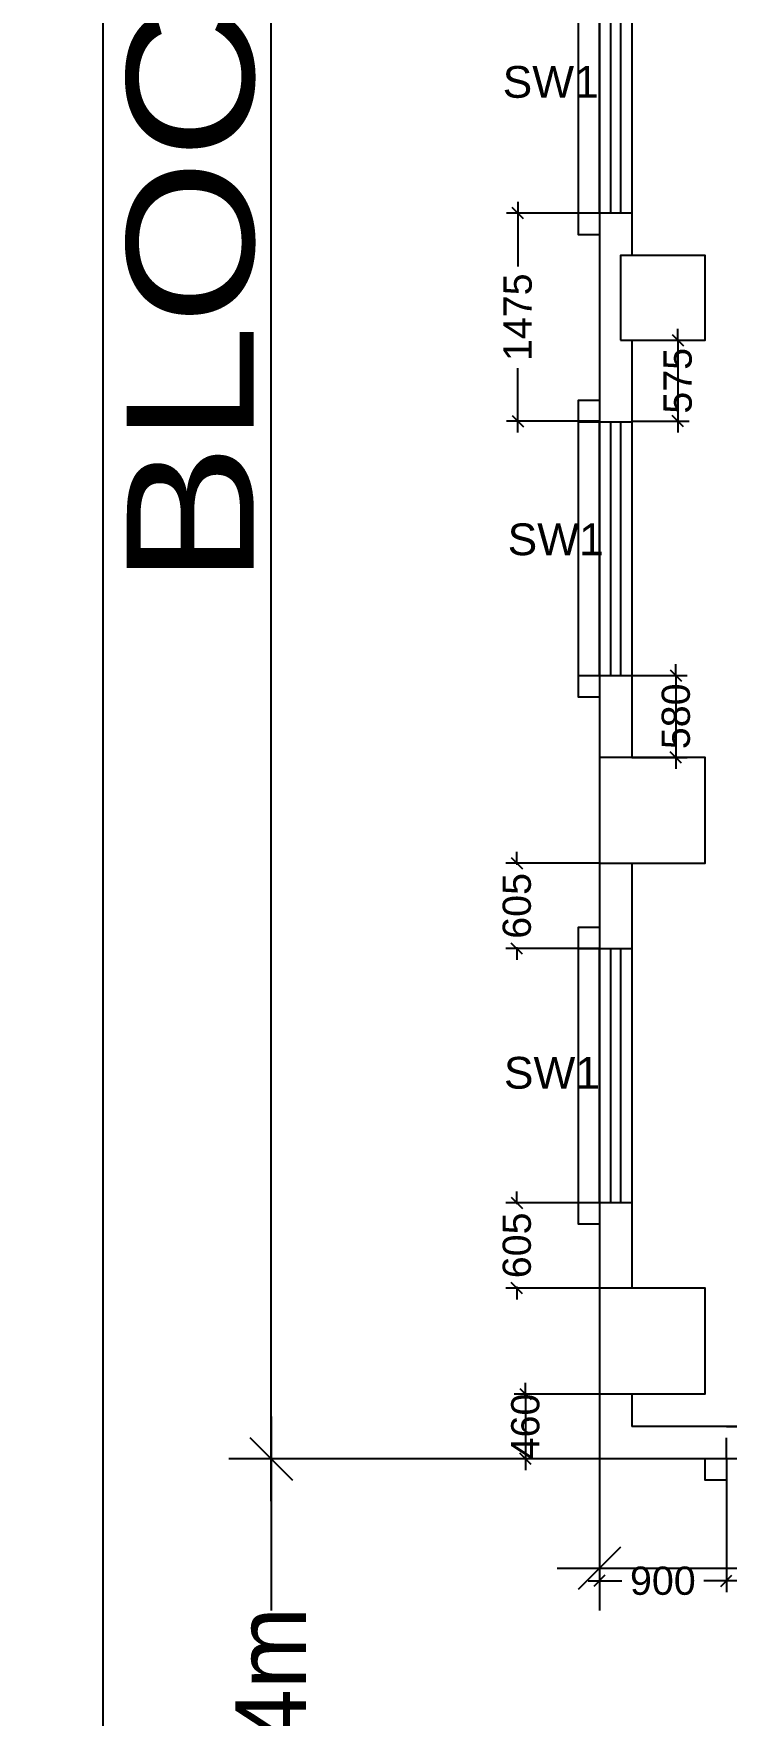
# Model space of a CAD drawing. Extents: x 6345096 to 6738923, y -6490958 to -6305885.
# Drawn here: x 6527889 to 6532799, y -6375273 to -6363359 of the extents above; entities that cross this region are included whole.
import ezdxf
from ezdxf.enums import TextEntityAlignment as Align

# ---------------------------------------------------------------- set-up
doc = ezdxf.new("R2010")
doc.units = 0
doc.header["$LTSCALE"] = 600
doc.header["$MEASUREMENT"] = 0
doc.header["$PDMODE"] = 35
doc.linetypes.add('HIDDEN', pattern=[0.375, 0.25, -0.125])
doc.layers.get('0').update_dxf_attribs({"linetype": 'CONTINUOUS'})
doc.layers.get('Defpoints').update_dxf_attribs({"linetype": 'CONTINUOUS'})
for name, color, linetype in [('BLOCKS-PROP', 2, 'CONTINUOUS'), ('chajja', 7, 'CONTINUOUS'), ('DIM', 8, 'CONTINUOUS'), ('DIM-TEXT', 8, 'CONTINUOUS'), ('Ele Proje.', 7, 'CONTINUOUS'), ('Fixed Glass', 171, 'CONTINUOUS'), ('HS', 251, 'CONTINUOUS'), ('joinery', 7, 'CONTINUOUS'), ('LA-column', 3, 'CONTINUOUS'), ('Walls', 7, 'CONTINUOUS'), ('Working Dim', 5, 'CONTINUOUS')]:
    doc.layers.add(name, color=color, linetype=linetype)
doc.styles.add('ari', font='arial.ttf')
doc.styles.add('ARIAL', font='arial.ttf')
doc.styles.add('RT', font='romant.shx')
doc.styles.get("Standard").update_dxf_attribs({"font": 'romans.shx'})
doc.dimstyles.new('int. dim', dxfattribs={"dimtxt": 200, "dimasz": 80, "dimexe": 80, "dimexo": 0, "dimgap": 70, "dimtad": 0, "dimdec": 0, "dimzin": 12, "dimdsep": 46, "dimtxsty": 'ari', "dimblk": 'OBLIQUE', "dimcen": 2, "dimdle": 80, "dimclrd": 256, "dimclre": 256, "dimclrt": 6, "dimadec": 0, "dimazin": 0, "dimtfac": 1, "dimtdec": 0, "dimtix": 1, "dimtmove": 2, "dimatfit": 3, "dimfxl": 1, "dimtolj": 1, "dimtzin": 0, "dimlwd": -1, "dimlwe": -1, "dimarcsym": 0})
doc.dimstyles.new('STANDARD$0', dxfattribs={"dimscale": 0, "dimtxt": 150, "dimasz": 125, "dimexe": 0.75, "dimexo": 1, "dimgap": 25, "dimtad": 1, "dimdec": 0, "dimdsep": 46, "dimtxsty": 'Standard', "dimblk1": 'DOT', "dimblk2": 'DOT', "dimsah": 1, "dimcen": 2.5, "dimclrd": 1, "dimclre": 1, "dimclrt": 3, "dimadec": 0, "dimazin": 0, "dimtfac": 1, "dimtdec": 0, "dimtmove": 0, "dimatfit": 3, "dimldrblk": 'DOT', "dimfxl": 1, "dimtolj": 1, "dimtzin": 0, "dimarcsym": 0})
doc.dimstyles.new('TEXT', dxfattribs={"dimscale": 0, "dimtxt": 600, "dimasz": 300, "dimexe": 300, "dimexo": 30, "dimgap": 50, "dimtad": 0, "dimdec": 0, "dimzin": 0, "dimdsep": 46, "dimtxsty": 'RT', "dimblk": 'OBLIQUE', "dimcen": 0.09, "dimdle": 300, "dimclrd": 256, "dimclre": 256, "dimclrt": 170, "dimadec": 0, "dimazin": 0, "dimtfac": 1, "dimtdec": 0, "dimtofl": 0, "dimtmove": 2, "dimatfit": 3, "dimfxl": 1, "dimfrac": 2, "dimtolj": 1, "dimtzin": 0, "dimlwd": -1, "dimlwe": -1, "dimarcsym": 0})

# ---------------------------------------------------------------- blocks, each defined once
blk = doc.blocks.new('_Oblique')
at = {"color": 0, "linetype": 'ByBlock', "lineweight": -2}
blk.add_line((-0.5, -0.5), (0.5, 0.5), dxfattribs=at)
blk = doc.blocks.new('*D257')
at = {"layer": 'Defpoints', "color": 0, "linetype": 'Continuous', "transparency": 16777216}
for p in [(6572959, -6372926, 1), (6531899, -6373456, 5), (6531899, -6374230)]:
    blk.add_point(p, dxfattribs=at)
at = {"layer": 'DIM-TEXT', "transparency": 16777216}
for p, q in [((6572959, -6372926), (6572959, -6374530)), ((6531899, -6373456), (6531899, -6374530)), ((6531599, -6374230), (6545946, -6374230)), ((6573259, -6374230), (6558913, -6374230))]:
    blk.add_line(p, q, dxfattribs=at)
at = {"layer": 'DIM-TEXT', "linetype": 'Continuous', "transparency": 16777216, "xscale": 300, "yscale": 300, "zscale": 300, "rotation": 180}
blk.add_blockref('_Oblique', (6531899, -6374230), dxfattribs=at)
at = {"layer": 'DIM-TEXT', "linetype": 'Continuous', "transparency": 16777216, "xscale": 300, "yscale": 300, "zscale": 300}
blk.add_blockref('_Oblique', (6572959, -6374230), dxfattribs=at)
at = {"layer": 'DIM-TEXT', "color": 170, "linetype": 'Continuous', "transparency": 16777216, "insert": (6552429, -6374230), "char_height": 750, "attachment_point": 5, "style": 'ari'}
blk.add_mtext('\\A1;{\\H1.067x;CENTRAL DRUG STORE}', dxfattribs=at)
blk = doc.blocks.new('*D261')
at = {"layer": 'Defpoints', "color": 0, "linetype": 'Continuous', "transparency": 16777216}
for p in [(6572960, -6376829), (6532049, -6377495, -1), (6572960, -6378056, 6)]:
    blk.add_point(p, dxfattribs=at)
at = {"layer": 'DIM-TEXT', "transparency": 16777216}
for p, q in [((6532049, -6377495), (6532049, -6376529)), ((6572960, -6378056), (6572960, -6376529)), ((6531749, -6376829), (6540284, -6376829)), ((6573260, -6376829), (6564725, -6376829))]:
    blk.add_line(p, q, dxfattribs=at)
at = {"layer": 'DIM-TEXT', "linetype": 'Continuous', "transparency": 16777216, "xscale": 300, "yscale": 300, "zscale": 300, "rotation": 180}
blk.add_blockref('_Oblique', (6532049, -6376829), dxfattribs=at)
at = {"layer": 'DIM-TEXT', "linetype": 'Continuous', "transparency": 16777216, "xscale": 300, "yscale": 300, "zscale": 300}
blk.add_blockref('_Oblique', (6572960, -6376829), dxfattribs=at)
at = {"layer": 'DIM-TEXT', "color": 170, "linetype": 'Continuous', "transparency": 16777216, "insert": (6552504, -6376829), "char_height": 750, "attachment_point": 5, "style": 'ari'}
blk.add_mtext('\\A1;{\\H1.067x;RADIOLOGY ( MRI, CT SCAN \\H1x;&\\H0.9997x; DEPT.ROOMS)}', dxfattribs=at)
blk = doc.blocks.new('*D320')
at = {"layer": 'Defpoints', "color": 0, "transparency": 16777216}
for p in [(6532129, -6365531, -15), (6532129, -6366105, -15), (6532455, -6366105)]:
    blk.add_point(p, dxfattribs=at)
at = {"layer": 'Working Dim', "transparency": 16777216}
for p, q in [((6532455, -6365531), (6532455, -6365451)), ((6532129, -6365531), (6532535, -6365531)), ((6532455, -6365531), (6532455, -6366105)), ((6532129, -6366105), (6532535, -6366105)), ((6532455, -6366105), (6532455, -6366185))]:
    blk.add_line(p, q, dxfattribs=at)
at = {"layer": 'Working Dim', "transparency": 16777216, "xscale": 80, "yscale": 80, "zscale": 80}
for p, rotation in [((6532455, -6365531), 270), ((6532455, -6366105), 90)]:
    blk.add_blockref('_Oblique', p, dxfattribs=dict(at, rotation=rotation))
at = {"layer": 'Working Dim', "color": 6, "transparency": 16777216, "insert": (6532455, -6365818), "char_height": 200, "attachment_point": 5, "rotation": 90, "style": 'ari'}
blk.add_mtext('\\A1;575', dxfattribs=at)
blk = doc.blocks.new('*D321')
at = {"layer": 'Defpoints', "color": 0, "transparency": 16777216}
for p in [(6532129, -6367905, -15), (6532129, -6368486, -15), (6532442, -6368486)]:
    blk.add_point(p, dxfattribs=at)
at = {"layer": 'Working Dim', "transparency": 16777216}
for p, q in [((6532442, -6367905), (6532442, -6367825)), ((6532129, -6367905), (6532522, -6367905)), ((6532442, -6367905), (6532442, -6368486)), ((6532129, -6368486), (6532522, -6368486)), ((6532442, -6368486), (6532442, -6368566))]:
    blk.add_line(p, q, dxfattribs=at)
at = {"layer": 'Working Dim', "transparency": 16777216, "xscale": 80, "yscale": 80, "zscale": 80}
for p, rotation in [((6532442, -6367905), 270), ((6532442, -6368486), 90)]:
    blk.add_blockref('_Oblique', p, dxfattribs=dict(at, rotation=rotation))
at = {"layer": 'Working Dim', "color": 6, "transparency": 16777216, "insert": (6532442, -6368195), "char_height": 200, "attachment_point": 5, "rotation": 90, "style": 'ari'}
blk.add_mtext('\\A1;580', dxfattribs=at)
blk = doc.blocks.new('*D322')
at = {"layer": 'Defpoints', "color": 0, "transparency": 16777216}
for p in [(6531899, -6364630, -15), (6531321, -6366105), (6531899, -6366105, -15)]:
    blk.add_point(p, dxfattribs=at)
at = {"layer": 'Working Dim', "transparency": 16777216}
for p, q in [((6531321, -6364550), (6531321, -6365008)), ((6531899, -6364630), (6531241, -6364630)), ((6531321, -6366185), (6531321, -6365728)), ((6531899, -6366105), (6531241, -6366105))]:
    blk.add_line(p, q, dxfattribs=at)
at = {"layer": 'Working Dim', "transparency": 16777216, "xscale": 80, "yscale": 80, "zscale": 80}
for p, rotation in [((6531321, -6364630), 90), ((6531321, -6366105), 270)]:
    blk.add_blockref('_Oblique', p, dxfattribs=dict(at, rotation=rotation))
at = {"layer": 'Working Dim', "color": 6, "transparency": 16777216, "insert": (6531321, -6365368), "char_height": 200, "attachment_point": 5, "rotation": 90, "style": 'ari'}
blk.add_mtext('\\A1;1475', dxfattribs=at)
blk = doc.blocks.new('*D323')
at = {"layer": 'Defpoints', "color": 0, "transparency": 16777216}
for p in [(6531899, -6369236, -10), (6531315, -6369841), (6531899, -6369841, -15)]:
    blk.add_point(p, dxfattribs=at)
at = {"layer": 'Working Dim', "transparency": 16777216}
for p, q in [((6531899, -6369236), (6531235, -6369236)), ((6531315, -6369236), (6531315, -6369156)), ((6531315, -6369236), (6531315, -6369246)), ((6531899, -6369841), (6531235, -6369841)), ((6531315, -6369841), (6531315, -6369830)), ((6531315, -6369841), (6531315, -6369921))]:
    blk.add_line(p, q, dxfattribs=at)
at = {"layer": 'Working Dim', "transparency": 16777216, "xscale": 80, "yscale": 80, "zscale": 80}
for p, rotation in [((6531315, -6369236), 270), ((6531315, -6369841), 90)]:
    blk.add_blockref('_Oblique', p, dxfattribs=dict(at, rotation=rotation))
at = {"layer": 'Working Dim', "color": 6, "transparency": 16777216, "insert": (6531315, -6369538), "char_height": 200, "attachment_point": 5, "rotation": 90, "style": 'ari'}
blk.add_mtext('\\A1;605', dxfattribs=at)
blk = doc.blocks.new('*D324')
at = {"layer": 'Defpoints', "color": 0, "transparency": 16777216}
for p in [(6531749, -6371641, -15), (6531315, -6372246), (6531899, -6372246, -15)]:
    blk.add_point(p, dxfattribs=at)
at = {"layer": 'Working Dim', "transparency": 16777216}
for p, q in [((6531749, -6371641), (6531235, -6371641)), ((6531315, -6371641), (6531315, -6371561)), ((6531315, -6371641), (6531315, -6371651)), ((6531899, -6372246), (6531235, -6372246)), ((6531315, -6372246), (6531315, -6372235)), ((6531315, -6372246), (6531315, -6372326))]:
    blk.add_line(p, q, dxfattribs=at)
at = {"layer": 'Working Dim', "transparency": 16777216, "xscale": 80, "yscale": 80, "zscale": 80}
for p, rotation in [((6531315, -6371641), 270), ((6531315, -6372246), 90)]:
    blk.add_blockref('_Oblique', p, dxfattribs=dict(at, rotation=rotation))
at = {"layer": 'Working Dim', "color": 6, "transparency": 16777216, "insert": (6531315, -6371943), "char_height": 200, "attachment_point": 5, "rotation": 90, "style": 'ari'}
blk.add_mtext('\\A1;605', dxfattribs=at)
blk = doc.blocks.new('*D325')
at = {"layer": 'Defpoints', "color": 0, "transparency": 16777216}
for p in [(6531899, -6372996, -15), (6531375, -6373456), (6531899, -6373456, -13)]:
    blk.add_point(p, dxfattribs=at)
at = {"layer": 'Working Dim', "transparency": 16777216}
for p, q in [((6531375, -6372996), (6531375, -6372916)), ((6531899, -6372996), (6531295, -6372996)), ((6531375, -6372996), (6531375, -6373456)), ((6531899, -6373456), (6531295, -6373456)), ((6531375, -6373456), (6531375, -6373536))]:
    blk.add_line(p, q, dxfattribs=at)
at = {"layer": 'Working Dim', "transparency": 16777216, "xscale": 80, "yscale": 80, "zscale": 80}
for p, rotation in [((6531375, -6372996), 270), ((6531375, -6373456), 90)]:
    blk.add_blockref('_Oblique', p, dxfattribs=dict(at, rotation=rotation))
at = {"layer": 'Working Dim', "color": 6, "transparency": 16777216, "insert": (6531375, -6373226), "char_height": 200, "attachment_point": 5, "rotation": 90, "style": 'ari'}
blk.add_mtext('\\A1;460', dxfattribs=at)
blk = doc.blocks.new('*D326')
at = {"layer": 'Defpoints', "color": 0, "transparency": 16777216}
for p in [(6531899, -6373456), (6532799, -6373456, -13), (6532799, -6374320)]:
    blk.add_point(p, dxfattribs=at)
at = {"layer": 'Working Dim', "transparency": 16777216}
for p, q in [((6531899, -6373456), (6531899, -6374400)), ((6532799, -6373456), (6532799, -6374400)), ((6531819, -6374320), (6532059, -6374320)), ((6532879, -6374320), (6532640, -6374320))]:
    blk.add_line(p, q, dxfattribs=at)
at = {"layer": 'Working Dim', "transparency": 16777216, "xscale": 80, "yscale": 80, "zscale": 80, "rotation": 180}
blk.add_blockref('_Oblique', (6531899, -6374320), dxfattribs=at)
at = {"layer": 'Working Dim', "transparency": 16777216, "xscale": 80, "yscale": 80, "zscale": 80}
blk.add_blockref('_Oblique', (6532799, -6374320), dxfattribs=at)
at = {"layer": 'Working Dim', "color": 6, "transparency": 16777216, "insert": (6532349, -6374320), "char_height": 200, "attachment_point": 5, "style": 'ari'}
blk.add_mtext('\\A1;900', dxfattribs=at)
blk = doc.blocks.new('*D468')
at = {"layer": 'Defpoints', "color": 0, "transparency": 16777216}
for p in [(6531899, -6337015, 5), (6528381, -6454874), (6532049, -6454874, 5)]:
    blk.add_point(p, dxfattribs=at)
at = {"layer": 'DIM', "color": 8, "transparency": 16777216}
for p, q in [((6528381, -6336715), (6528381, -6393996)), ((6531899, -6337015), (6528081, -6337015)), ((6528381, -6455174), (6528381, -6397894)), ((6532049, -6454874), (6528081, -6454874))]:
    blk.add_line(p, q, dxfattribs=at)
at = {"layer": 'DIM', "color": 8, "transparency": 16777216, "xscale": 300, "yscale": 300, "zscale": 300}
for p, rotation in [((6528381, -6337015), 90), ((6528381, -6454874), 270)]:
    blk.add_blockref('_Oblique', p, dxfattribs=dict(at, rotation=rotation))
at = {"layer": 'DIM', "color": 7, "transparency": 16777216, "insert": (6528381, -6395945), "char_height": 750, "attachment_point": 5, "rotation": 90, "style": 'ari'}
blk.add_mtext('\\A1;117.86m', dxfattribs=at)
blk = doc.blocks.new('*D1292')
at = {"layer": 'Defpoints', "color": 0, "transparency": 16777216}
for p in [(6529573, -6337015), (6532419, -6337015, 3), (6531899, -6373456, -1)]:
    blk.add_point(p, dxfattribs=at)
at = {"layer": 'DIM', "color": 8, "transparency": 16777216}
for p, q in [((6529573, -6336715), (6529573, -6353543)), ((6532419, -6337015), (6529273, -6337015)), ((6529573, -6373756), (6529573, -6356928)), ((6531899, -6373456), (6529273, -6373456))]:
    blk.add_line(p, q, dxfattribs=at)
at = {"layer": 'DIM', "color": 8, "transparency": 16777216, "xscale": 300, "yscale": 300, "zscale": 300}
for p, rotation in [((6529573, -6337015), 90), ((6529573, -6373456), 270)]:
    blk.add_blockref('_Oblique', p, dxfattribs=dict(at, rotation=rotation))
at = {"layer": 'DIM', "color": 7, "transparency": 16777216, "insert": (6529573, -6355235), "char_height": 750, "attachment_point": 5, "rotation": 90, "style": 'ari'}
blk.add_mtext('\\A1;36.44m', dxfattribs=at)
blk = doc.blocks.new('*D1296')
at = {"layer": 'Defpoints', "color": 0, "transparency": 16777216}
for p in [(6531899, -6373456, 3), (6529573, -6377495), (6532049, -6377495, 5)]:
    blk.add_point(p, dxfattribs=at)
at = {"layer": 'DIM', "color": 8, "transparency": 16777216}
for p, q in [((6529573, -6373156), (6529573, -6374530)), ((6531899, -6373456), (6529273, -6373456)), ((6529573, -6377795), (6529573, -6376420)), ((6532049, -6377495), (6529273, -6377495))]:
    blk.add_line(p, q, dxfattribs=at)
at = {"layer": 'DIM', "color": 8, "transparency": 16777216, "xscale": 300, "yscale": 300, "zscale": 300}
for p, rotation in [((6529573, -6373456), 90), ((6529573, -6377495), 270)]:
    blk.add_blockref('_Oblique', p, dxfattribs=dict(at, rotation=rotation))
at = {"layer": 'DIM', "color": 7, "transparency": 16777216, "insert": (6529573, -6375475), "char_height": 500, "attachment_point": 5, "rotation": 90, "style": 'ari'}
blk.add_mtext('\\A1;4.04m', dxfattribs=at)
blk = doc.blocks.new('A$C2CD672AE')
at = {"layer": 'Ele Proje.', "color": 8, "linetype": 'HIDDEN'}
for points in [[(1579.9, 91793.4), (1429.9, 91793.4), (1429.9, 91643.4), (1579.9, 91643.4)], [(1579.9, 90465.9), (1429.9, 90465.9), (1429.9, 90315.9), (1579.9, 90315.9)], [(1579.9, 88515.9), (1429.9, 88515.9), (1429.9, 88365.9), (1579.9, 88365.9)], [(1579.9, 86733.3), (1429.9, 86733.3), (1429.9, 86583.3), (1579.9, 86583.3)], [(1579.9, 84783.3), (1429.9, 84783.3), (1429.9, 84633.3), (1579.9, 84633.3)]]:
    blk.add_lwpolyline(points, dxfattribs=at)
at = {"layer": 'Ele Proje.', "color": 8, "linetype": 'HIDDEN', "elevation": 2.1}
blk.add_lwpolyline([(2480, 82968.3), (2480, 82818.3), (2330, 82818.3), (2330, 82968.3)], dxfattribs=at)
at = {"layer": 'Fixed Glass', "color": 8, "linetype": 'HIDDEN'}
for points in [[(1580, 91793.4), (1580, 93593.4), (1810, 93593.4), (1810, 91793.4)], [(1661.3, 91793.4), (1661.3, 93593.4), (1728.7, 93593.4), (1728.7, 91793.4)], [(1580, 88515.9), (1580, 90315.9), (1810, 90315.9), (1810, 88515.9)], [(1661.3, 88515.9), (1661.3, 90315.9), (1728.7, 90315.9), (1728.7, 88515.9)], [(1580, 84783.3), (1580, 86583.3), (1810, 86583.3), (1810, 84783.3)], [(1661.3, 84783.3), (1661.3, 86583.3), (1728.7, 86583.3), (1728.7, 84783.3)]]:
    blk.add_lwpolyline(points, close=True, dxfattribs=at)
at = {"layer": 'Fixed Glass', "color": 8, "linetype": 'HIDDEN', "elevation": 2.1}
blk.add_lwpolyline([(4280, 82968.3), (2480, 82968.3), (2480, 83198.3), (4280, 83198.3)], close=True, dxfattribs=at)
at = {"layer": 'Walls', "color": 8, "linetype": 'HIDDEN'}
for p, q in [((1580, 93893.4), (1580, 87938.3)), ((1810, 93893.4), (1810, 91493.4)), ((1810, 90893.4), (1810, 87938.3)), ((1580, 87188.3), (1580, 84178.4)), ((1810, 87188.3), (1810, 84178.4)), ((1580, 83428.4), (1580, 82968.3)), ((1810, 83428.4), (1810, 83198.3)), ((8490.1, 83198.3), (1810, 83198.3)), ((8720.1, 82968.3), (1580, 82968.3))]:
    blk.add_line(p, q, dxfattribs=at)

msp = doc.modelspace()

# ---------------------------------------------------------------- linework, layer by layer
at = {"layer": 'chajja', "color": 8}
for p, q in [((6531749.299, -6362830.493), (6531749.299, -6364630.493)), ((6531749.299, -6366108.04), (6531749.299, -6367908.04)), ((6531749.299, -6369840.571), (6531749.299, -6371640.571))]:
    msp.add_line(p, q, dxfattribs=at)
at = {"layer": 'Ele Proje.'}
for points in [[(6531899.298, -6364630.493), (6531749.299, -6364630.493), (6531749.299, -6364780.493), (6531899.298, -6364780.493)], [(6531899.298, -6365958.04), (6531749.299, -6365958.04), (6531749.299, -6366108.04), (6531899.298, -6366108.04)], [(6531899.298, -6367908.04), (6531749.299, -6367908.04), (6531749.299, -6368058.04), (6531899.298, -6368058.04)], [(6531899.298, -6369690.571), (6531749.299, -6369690.571), (6531749.299, -6369840.571), (6531899.298, -6369840.571)], [(6531899.298, -6371640.571), (6531749.299, -6371640.571), (6531749.299, -6371790.571), (6531899.298, -6371790.571)]]:
    msp.add_lwpolyline(points, dxfattribs=at)
at = {"layer": 'Ele Proje.', "elevation": 2.092}
msp.add_lwpolyline([(6532799.389, -6373455.581), (6532799.389, -6373605.581), (6532649.389, -6373605.581), (6532649.389, -6373455.581)], dxfattribs=at)
at = {"layer": 'Fixed Glass'}
for points in [[(6531899.388, -6364630.493), (6531899.388, -6362830.493), (6532129.388, -6362830.493), (6532129.389, -6364630.493)], [(6531980.729, -6364630.493), (6531980.729, -6362830.493), (6532048.047, -6362830.493), (6532048.047, -6364630.493)], [(6531899.388, -6367908.04), (6531899.388, -6366108.04), (6532129.388, -6366108.04), (6532129.389, -6367908.04)], [(6531980.729, -6367908.04), (6531980.729, -6366108.04), (6532048.048, -6366108.04), (6532048.048, -6367908.04)], [(6531899.388, -6371640.571), (6531899.388, -6369840.571), (6532129.388, -6369840.571), (6532129.389, -6371640.571)], [(6531980.729, -6371640.571), (6531980.729, -6369840.571), (6532048.048, -6369840.571), (6532048.048, -6371640.571)]]:
    msp.add_lwpolyline(points, close=True, dxfattribs=at)
at = {"layer": 'LA-column', "color": 2}
for points in [[(6532049.389, -6365530.366), (6532649.389, -6365530.366), (6532649.389, -6364930.366), (6532049.389, -6364930.366)], [(6531899.389, -6369235.577), (6532649.389, -6369235.577), (6532649.389, -6368485.577), (6531899.389, -6368485.577)], [(6531899.389, -6372995.366), (6532649.389, -6372995.366), (6532649.389, -6372245.366), (6531899.389, -6372245.366)]]:
    msp.add_lwpolyline(points, close=True, dxfattribs=at)
at = {"layer": 'Walls', "linetype": 'Continuous'}
for p, q in [((6531899.389, -6362530.458), (6531899.389, -6368485.577)), ((6532129.389, -6362530.458), (6532129.389, -6364930.504)), ((6532129.389, -6365530.504), (6532129.389, -6368485.577)), ((6531899.389, -6369235.577), (6531899.389, -6372245.547)), ((6532129.389, -6369235.577), (6532129.389, -6372245.547)), ((6531899.389, -6372995.547), (6531899.389, -6373455.581)), ((6532129.389, -6372995.547), (6532129.389, -6373225.581)), ((6538809.524, -6373225.581), (6532129.389, -6373225.581)), ((6539039.524, -6373455.581), (6531899.389, -6373455.581))]:
    msp.add_line(p, q, dxfattribs=at)

# ---------------------------------------------------------------- block references
at = {"layer": 'HS'}
msp.add_blockref('A$C2CD672AE', (6530319.294, -6456423.902, 8.17), dxfattribs=at)

# ---------------------------------------------------------------- texts
at = {"layer": 'BLOCKS-PROP', "color": 10, "style": 'ARIAL', "width": 1.2}
msp.add_text('BLOCK - B1', height=900, rotation=90, dxfattribs=at).set_placement((6529449.715, -6363118.048), align=Align.CENTER)
at = {"layer": 'joinery', "style": 'ari'}
for p in [(6531554.217, -6363813.011, 1.216), (6531589.508, -6367053.468, 0.696), (6531563.076, -6370832.775, 0.696)]:
    msp.add_text('SW1', height=225, dxfattribs=at).set_placement(p, align=Align.CENTER)

# ---------------------------------------------------------------- dimensions: what is measured, and where the dimension line sits
at = {"layer": 'DIM'}
for base, p1, p2, angle, override, picture, middle in [((6528381.422, -6454873.885), (6531899.389, -6337015.366, 5.131), (6532049.301, -6454873.885, 5.131), 90, {"dimscale": 1, "dimtxt": 750, "dimasz": 300, "dimexe": 300, "dimexo": 0, "dimgap": 1, "dimtad": 0, "dimdec": 2, "dimlfac": 0.001, "dimzin": 0, "dimpost": 'm', "dimtxsty": 'ari', "dimblk1": 'Oblique', "dimblk2": 'Oblique', "dimcen": 0, "dimdle": 300, "dimclrd": 8, "dimclre": 8, "dimclrt": 7, "dimadec": 2, "dimtdec": 2, "dimtmove": 2, "dimfxl": 0.75, "dimfrac": 1, "dimlwd": 65535, "dimlwe": 65535}, '*D468', (6528381.422, -6395944.625)), ((6529573.102, -6337015.366, 1.031), (6531899.389, -6373455.581), (6532419.388, -6337015.366, 3.78), 270, {"dimscale": 1, "dimtxt": 750, "dimasz": 300, "dimexe": 300, "dimexo": 0, "dimgap": 1, "dimtad": 0, "dimdec": 2, "dimlfac": 0.001, "dimzin": 0, "dimpost": 'm', "dimtxsty": 'ari', "dimblk1": 'Oblique', "dimblk2": 'Oblique', "dimcen": 0, "dimdle": 300, "dimclrd": 8, "dimclre": 8, "dimclrt": 7, "dimadec": 2, "dimtdec": 2, "dimtmove": 2, "dimfxl": 0.75, "dimfrac": 1, "dimlwd": 65535, "dimlwe": 65535}, '*D1292', (6529573.102, -6355235.473, 1.031)), ((6529573.102, -6377494.514), (6531899.389, -6373455.581, 2.752), (6532049.389, -6377494.514, 5.178), 90, {"dimscale": 1, "dimtxt": 500, "dimasz": 300, "dimexe": 300, "dimexo": 0, "dimgap": 1, "dimtad": 0, "dimdec": 2, "dimlfac": 0.001, "dimzin": 0, "dimpost": 'm', "dimtxsty": 'ari', "dimblk1": 'Oblique', "dimblk2": 'Oblique', "dimcen": 0, "dimdle": 300, "dimclrd": 8, "dimclre": 8, "dimclrt": 7, "dimadec": 2, "dimtdec": 2, "dimtmove": 2, "dimfxl": 0.75, "dimfrac": 1, "dimlwd": 65535, "dimlwe": 65535}, '*D1296', (6529573.102, -6375475.048))]:
    dim = msp.add_linear_dim(base=base, p1=p1, p2=p2, angle=angle, dimstyle='STANDARD$0', override=override, dxfattribs=at)
    dim.commit()
    dim.dimension.update_dxf_attribs({"geometry": picture, "text_midpoint": middle})
at = {"layer": 'DIM-TEXT', "linetype": 'Continuous'}
dim = msp.add_linear_dim(base=(6531899.389, -6374229.96, -5.131), p1=(6572959.437, -6372925.567, -4.1), p2=(6531899.389, -6373455.581), text='{\\H1.067x;CENTRAL DRUG STORE}', dimstyle='TEXT', override={"dimscale": 1, "dimtxt": 750, "dimexo": 0, "dimtxsty": 'ari'}, dxfattribs=at)
dim.commit()
dim.dimension.update_dxf_attribs({"geometry": '*D257', "text_midpoint": (6552429.413, -6374229.96, -5.131)})
dim = msp.add_linear_dim(base=(6572959.527, -6376829.319, 1.031), p1=(6532049.389, -6377494.514), p2=(6572959.527, -6378055.516, 6.851), angle=180, text='{\\H1.067x;RADIOLOGY ( MRI, CT SCAN \\H1x;&\\H0.9997x; DEPT.ROOMS)}', dimstyle='TEXT', override={"dimscale": 1, "dimtxt": 750, "dimexo": 0, "dimtxsty": 'ari'}, dxfattribs=at)
dim.commit()
dim.dimension.update_dxf_attribs({"geometry": '*D261', "text_midpoint": (6552504.458, -6376829.319, 1.031)})
at = {"layer": 'Working Dim', "color": 6}
for base, p1, p2, picture, middle in [((6531320.793, -6366105.04, 15.404), (6531899.298, -6364630.493), (6531899.298, -6366105.04), '*D322', (6531320.793, -6365367.767, 15.404)), ((6532454.614, -6366105.04, 15.404), (6532129.389, -6365530.504), (6532129.388, -6366105.04), '*D320', (6532454.614, -6365817.772, 15.404)), ((6531315.312, -6369840.571, 15.404), (6531899.389, -6369235.577, 5.131), (6531899.298, -6369840.571), '*D323', (6531315.312, -6369538.074, 15.404)), ((6531315.312, -6372245.547, 15.404), (6531749.299, -6371640.571), (6531899.389, -6372245.547), '*D324', (6531315.312, -6371943.059, 15.404)), ((6531374.959, -6373455.581, 15.404), (6531899.389, -6372995.547), (6531899.389, -6373455.581, 2.752), '*D325', (6531374.959, -6373225.564, 15.404))]:
    dim = msp.add_linear_dim(base=base, p1=p1, p2=p2, angle=270, dimstyle='int. dim', override={"dimtxt": 200, "dimarcsym": 1}, dxfattribs=at)
    dim.commit()
    dim.dimension.update_dxf_attribs({"geometry": picture, "text_midpoint": middle})
dim = msp.add_linear_dim(base=(6532441.568, -6368485.577, 15.404), p1=(6532129.389, -6367905.04), p2=(6532129.389, -6368485.577), angle=270, text='580', dimstyle='int. dim', override={"dimtxt": 200, "dimarcsym": 1}, dxfattribs=at)
dim.commit()
dim.dimension.update_dxf_attribs({"geometry": '*D321', "text_midpoint": (6532441.568, -6368195.309, 15.404)})
dim = msp.add_linear_dim(base=(6532799.389, -6374320.382, 15.404), p1=(6531899.389, -6373455.581, 15.404), p2=(6532799.389, -6373455.581, 2.092), dimstyle='int. dim', override={"dimtxt": 200, "dimarcsym": 1}, dxfattribs=at)
dim.commit()
dim.dimension.update_dxf_attribs({"geometry": '*D326', "text_midpoint": (6532349.389, -6374320.382, 15.404)})

doc.saveas('drawing.dxf')
